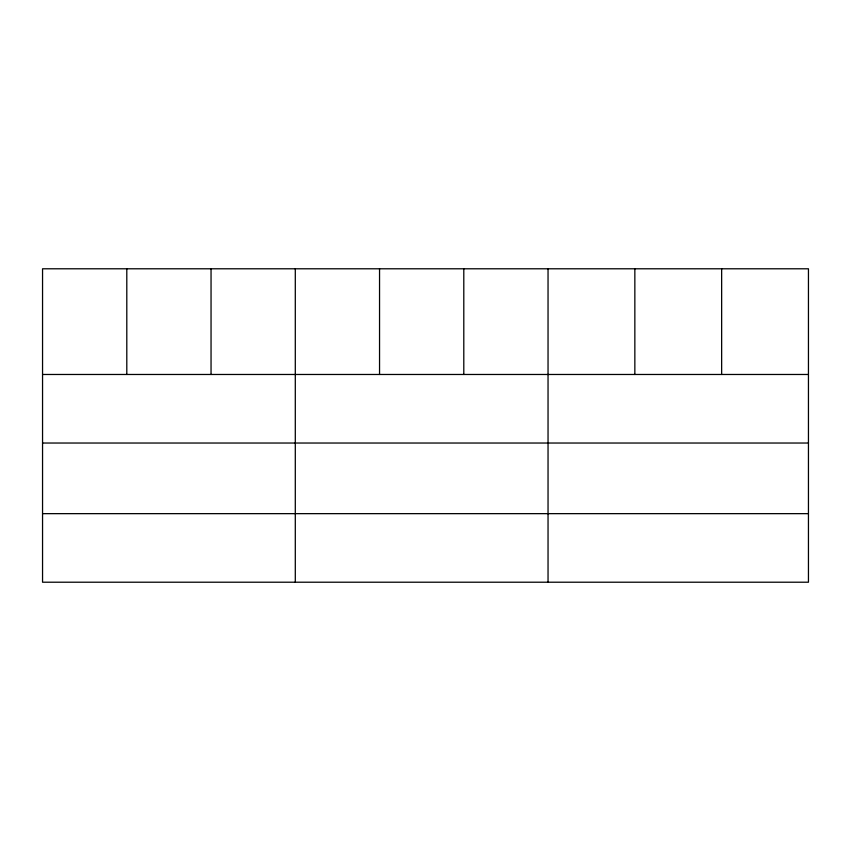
<?xml version="1.0" encoding="UTF-8"?>
<svg xmlns="http://www.w3.org/2000/svg" width="851" height="851" viewBox="0 0 851 851"><rect width="100%" height="100%" fill="white"/><g stroke="black" fill="none" stroke-linecap="round" stroke-linejoin="round"><path stroke-width="1.28" d="M808.45 443.031L808.45 268.788L42.55 268.788L42.55 582.212L808.45 582.212L808.45 443.031L42.55 443.031M42.55 374.472L808.45 374.472M42.55 513.653L808.45 513.653M721.648 268.788L721.648 374.472M634.846 268.788L634.846 374.472M548.044 268.788L548.044 582.212M463.795 268.788L463.795 374.472M379.546 268.788L379.546 374.472M295.297 268.788L295.297 582.212M211.048 268.788L211.048 374.472M126.799 268.788L126.799 374.472"/></g></svg>
